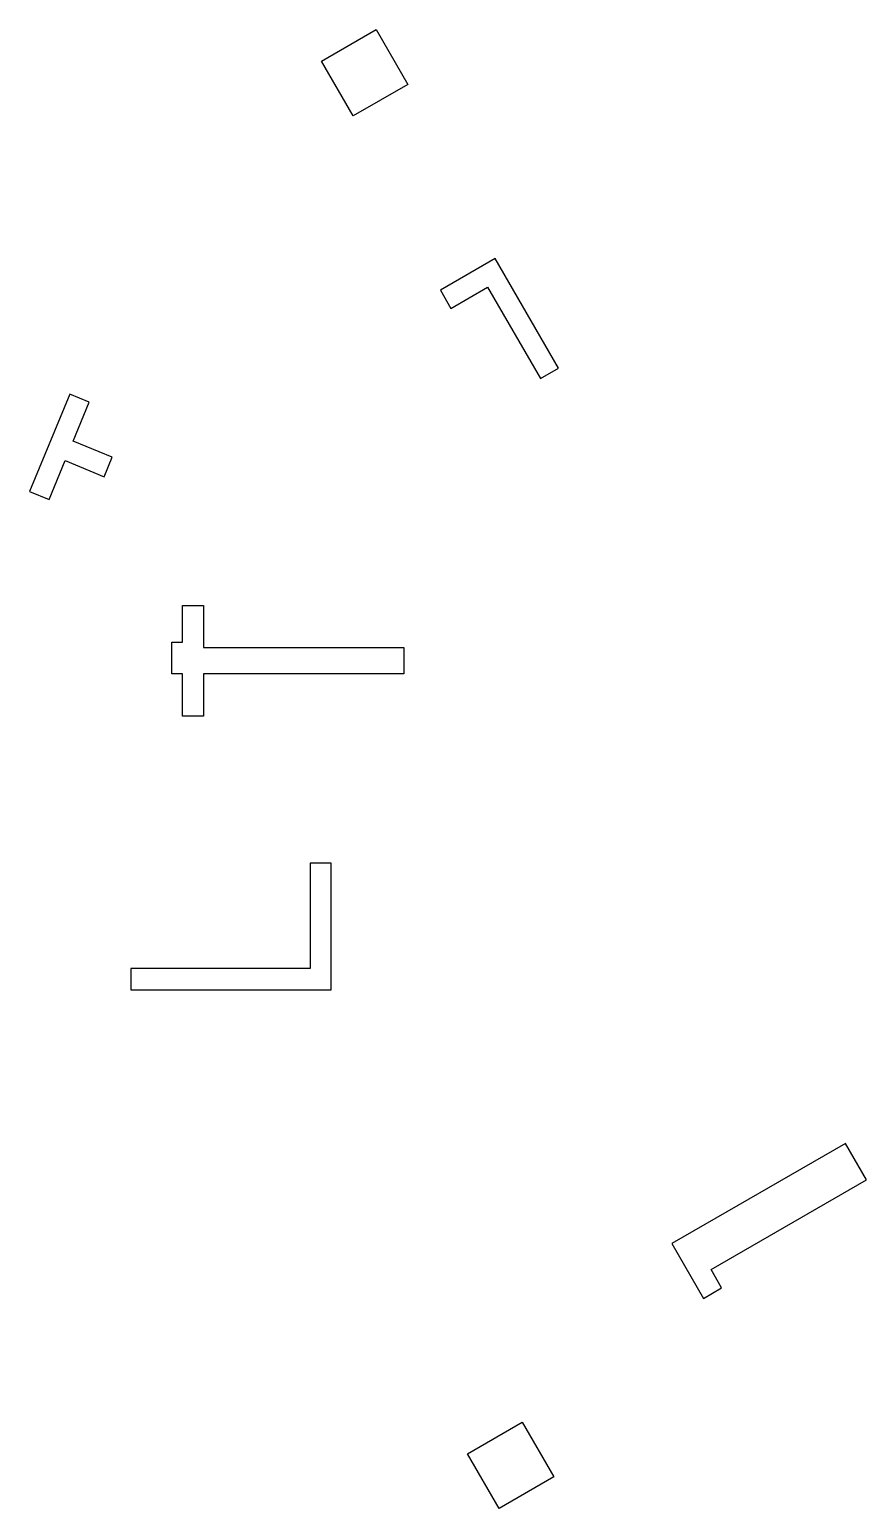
# Model space of a CAD drawing. Header units: millimetres. Extents: x -23394 to -15460, y -11910 to 2120.
import ezdxf

# ---------------------------------------------------------------- set-up
doc = ezdxf.new("R2010")
doc.units = ezdxf.units.MM
doc.header["$LTSCALE"] = 1000
doc.layers.add('S-WALL-LINE1', color=12, linetype='Continuous')

msp = doc.modelspace()

# ---------------------------------------------------------------- linework, layer by layer
at = {"layer": 'S-WALL-LINE1'}
for points in [[(-20328, 1300), (-20628, 1820), (-20108, 2120), (-19808, 1600)], [(-18379, -1091), (-18979, -52), (-19499, -352), (-19399, -525), (-19052, -325), (-18552, -1191)], [(-23013, -1339), (-23394, -2263), (-23210, -2339), (-23057, -1970), (-22687, -2122), (-22611, -1938), (-22981, -1785), (-22828, -1415)], [(-21946, -4393), (-21946, -3993), (-22046, -3993), (-22046, -3693), (-21946, -3693), (-21946, -3343), (-21746, -3343), (-21746, -3743), (-19846, -3743), (-19846, -3993), (-21746, -3993), (-21746, -4393)], [(-22435, -6989), (-20535, -6989), (-20535, -5789), (-20735, -5789), (-20735, -6789), (-22435, -6789)], [(-15660, -8448), (-17306, -9398), (-17006, -9918), (-16833, -9818), (-16933, -9644), (-15460, -8794)], [(-18942, -11910), (-19242, -11391), (-18723, -11091), (-18423, -11610)]]:
    msp.add_lwpolyline(points, close=True, dxfattribs=at)

doc.saveas('drawing.dxf')
